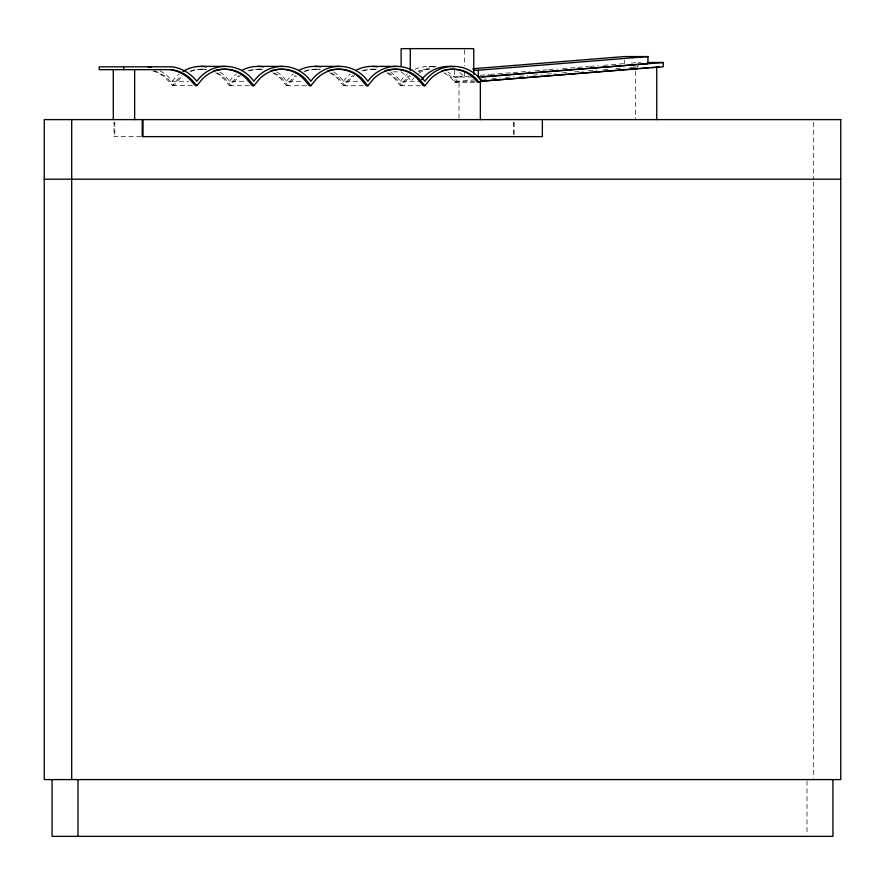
<?xml version="1.0" encoding="UTF-8"?>
<svg xmlns="http://www.w3.org/2000/svg" width="885" height="885" viewBox="0 0 885 885"><rect width="100%" height="100%" fill="white"/><g stroke="black" fill="none" stroke-linecap="round" stroke-linejoin="round"><path stroke-width="0.66" stroke-dasharray="4.42 3.32" d="M152.74 70.855A35.842 35.643 -90 0 1 166.59 79.019L172.542 85.613L178.018 78.964A32.181 31.993 -90 0 1 181.868 75.579M215.708 72.858A32.181 31.993 -90 0 1 223.872 78.964L229.458 85.734L235.034 78.964A32.181 31.993 90 0 1 238.873 75.579M272.713 72.858A32.181 31.993 90 0 1 280.888 78.964L286.463 85.734L292.039 78.964A32.181 31.993 -90 0 1 295.878 75.579M329.718 72.858A32.181 31.993 -90 0 1 337.893 78.964L343.469 85.734L349.044 78.964A32.181 31.993 -90 0 1 352.894 75.579M386.734 72.858A32.181 31.993 -90 0 1 394.898 78.964L400.474 85.734L406.06 78.964A32.181 31.993 -90 0 1 409.899 75.579M443.739 72.858A32.181 31.993 -90 0 1 451.914 78.964L454.669 82.305L457.49 81.287L474.028 79.949M457.49 77.028L468.43 76.143M480.212 75.258L488.962 74.495M490.323 74.384L530.004 71.187M535.104 70.844L547.461 69.849M548.833 69.738L557.373 68.986M562.55 68.632L588.625 66.53M589.996 66.419L598.415 65.689M603.725 65.324L625.783 63.488M631.259 63.045L640.74 62.492M483.675 79.174L486.573 79.064M491.938 78.511L500.357 77.957M505.722 77.404L513.986 76.741M519.495 76.298L527.914 75.734M533.279 75.181L541.543 74.517M547.063 74.074L555.47 73.521M562.218 72.858L569.254 72.415M574.619 71.862L583.038 71.298M588.403 70.745L596.811 70.192M603.559 69.528L610.595 69.085M615.96 68.532L624.379 67.979M629.888 67.537L638.096 66.751M428.982 66.375L435.652 66.375M633.881 67.094L638.074 67.094M200.95 69.229L206.482 69.229M257.955 69.229L264.814 69.229M314.971 69.229L320.492 69.229M371.977 69.229L378.835 69.229M393.128 71.851L401.137 71.851L407.609 76.973L411.149 81.287A35.035 34.825 -90 0 1 413.937 77.791M472.457 76.973L453.939 76.973A35.035 34.825 -90 0 0 447.932 72.017M160.019 70.833A38.697 38.464 -90 0 1 172.442 81.287L188.704 81.287M219.9 72.017A35.035 34.825 -90 0 1 229.458 81.287L247.07 81.287M276.905 72.017A35.035 34.825 -90 0 1 286.463 81.287L302.725 81.287M333.91 72.017A35.035 34.825 -90 0 1 343.469 81.287L361.091 81.287M390.462 71.851L396.934 76.973L400.474 81.287L420.298 81.287M475.024 81.287L457.49 81.287L453.939 76.973L458.253 77.028M454.669 82.305L477.535 82.305M172.542 85.613L195.419 85.613M229.458 85.734L252.325 85.734M286.463 85.734L309.33 85.734M343.469 85.734L366.346 85.734M400.474 85.734L423.351 85.734M141.058 136.633L114.043 136.633L114.043 122.23M813.304 122.318L813.304 179.213M813.304 181.978L813.304 778.214M807.009 780.935L807.009 835.009M638.096 62.492L638.096 65.689M635.397 71.231L635.397 119.608M624.312 60.114L624.312 63.665M514.152 122.23L514.152 135.328M513.388 122.23L513.388 136.633M464.614 49.991L464.614 66.165M464.614 71.563L464.614 76.973A35.035 34.825 -90 0 0 458.607 72.017M459.016 118.236L459.016 81.287L456.195 82.305L453.441 78.964A32.181 31.993 -90 0 0 445.266 72.858M454.702 70.214L454.702 76.973M114.807 122.23L114.807 136.633M154.255 70.855A35.842 35.643 90 0 1 168.106 79.019L174.068 85.613L179.544 78.964A32.181 31.993 -90 0 1 182.376 76.364M190.032 71.762A32.181 31.993 -90 0 1 206.305 69.461M217.234 72.858A32.181 31.993 -90 0 1 225.398 78.964L230.974 85.734L236.549 78.964A32.181 31.993 90 0 1 240.399 75.579M249.426 70.855A32.181 31.993 90 0 1 264.571 69.638M274.239 72.858A32.181 31.993 90 0 1 282.415 78.964L287.99 85.734L293.566 78.964A32.181 31.993 90 0 1 296.398 76.364M304.042 71.762A32.181 31.993 90 0 1 320.315 69.461M331.244 72.858A32.181 31.993 90 0 1 339.42 78.964L344.995 85.734L350.571 78.964A32.181 31.993 -90 0 1 354.409 75.579M363.447 70.855A32.181 31.993 -90 0 1 378.592 69.638M388.261 72.858A32.181 31.993 -90 0 1 396.425 78.964L402 85.734L407.576 78.964A32.181 31.993 -90 0 1 410.419 76.364M418.882 73.3A35.035 34.825 -90 0 1 436.327 66.541M172.442 81.287A35.035 34.825 -90 0 1 179.29 73.975M229.458 81.287A35.035 34.825 -90 0 1 236.306 73.975M286.463 81.287A35.035 34.825 -90 0 1 293.311 73.975M343.469 81.287A35.035 34.825 90 0 1 350.316 73.975M414.921 69.362A35.035 34.825 -90 0 1 434.524 66.829M400.474 81.287A35.035 34.825 -90 0 1 407.332 73.975M418.063 71.762A32.181 31.993 -90 0 1 430.508 69.229L428.982 69.229A32.181 31.993 -90 0 0 418.937 70.855M361.921 70.855A32.181 31.993 -90 0 1 377.065 69.638M304.916 70.855A32.181 31.993 -90 0 1 320.06 69.638M247.911 70.855A32.181 31.993 90 0 1 263.044 69.638M190.894 70.855A32.181 31.993 -90 0 1 206.039 69.638"/><path stroke-width="1.33" d="M170.462 69.661L175.606 70.855A35.842 35.643 -90 0 1 189.456 79.019L195.419 85.613L196.946 85.613L202.422 78.964A32.181 31.993 -90 0 1 248.276 78.964L253.851 85.734L259.427 78.964A32.181 31.993 90 0 1 305.281 78.964L310.856 85.734L316.432 78.964A32.181 31.993 -90 0 1 362.297 78.964L367.872 85.734L373.448 78.964A32.181 31.993 -90 0 1 419.302 78.964L424.877 85.734L430.453 78.964A32.181 31.993 -90 0 1 476.307 78.964L479.062 82.305L481.882 81.287L478.342 76.973L478.342 70.214L647.942 56.563L647.942 63.665L481.882 77.028M472.712 68.764L624.312 56.563L647.942 56.563M480.356 119.608L480.356 81.287L663.252 66.751L663.252 62.492L478.342 76.973A35.035 34.825 90 0 0 424.877 81.287L421.326 76.973L412.432 70.324A35.035 34.825 90 0 0 367.872 81.287A35.035 34.825 90 0 0 310.856 81.287A35.035 34.825 -90 0 0 253.851 81.287A35.035 34.825 90 0 0 196.846 81.287A38.697 38.464 90 0 0 172.309 66.817L99.231 66.817L99.231 69.661L171.989 69.661L177.133 70.855A35.842 35.643 -90 0 1 190.983 79.019L196.946 85.613M480.356 81.287L637.454 68.643M640.209 68.422L648.484 67.758M651.238 67.537L659.037 67.094M647.366 62.492L663.252 62.492M200.95 66.375L225.343 66.375M257.955 66.375L282.359 66.375M314.971 66.375L339.364 66.375M371.977 66.375L396.369 66.375M473.763 70.214L478.342 70.214M478.342 76.973L482.646 81.287M479.062 82.305L477.535 82.305L474.78 78.964A32.181 31.993 -90 0 0 441.803 70.855M253.851 85.734L252.325 85.734L246.749 78.964A32.181 31.993 -90 0 0 213.772 70.855M310.856 85.734L309.33 85.734L303.754 78.964A32.181 31.993 90 0 0 270.777 70.855M367.872 85.734L366.346 85.734L360.77 78.964A32.181 31.993 -90 0 0 327.782 70.855M424.877 85.734L423.351 85.734L417.775 78.964A32.181 31.993 -90 0 0 384.798 70.855M44.25 179.213L840.75 179.213M832.929 779.585L832.929 836.358L52.071 836.358L52.071 779.585M656.747 67.094L656.747 119.608M542.361 119.608L542.361 136.633L142.253 136.633L142.253 119.608M473.763 74.274L473.763 48.642L401.137 48.642L401.137 66.386M410.286 48.642L410.286 70.49M143.016 119.608L143.016 136.633M134.642 69.661L134.642 119.608M123.623 66.817L123.623 69.661M113.291 69.661L113.291 119.608M77.991 779.585L77.991 836.358M71.696 119.608L71.696 779.585M147.906 66.817A38.697 38.464 -90 0 1 151.335 67.514M182.952 71.419A35.035 34.825 -90 0 1 206.493 66.829M241.893 70.324A35.035 34.825 -90 0 1 263.498 66.829M298.909 70.324A35.035 34.825 -90 0 1 320.503 66.829M355.914 70.324A35.035 34.825 90 0 1 377.519 66.829M421.636 79.495A35.035 34.825 -90 0 1 454.348 66.829M840.75 119.608L44.25 119.608L44.25 779.585L840.75 779.585L840.75 119.608"/></g></svg>
